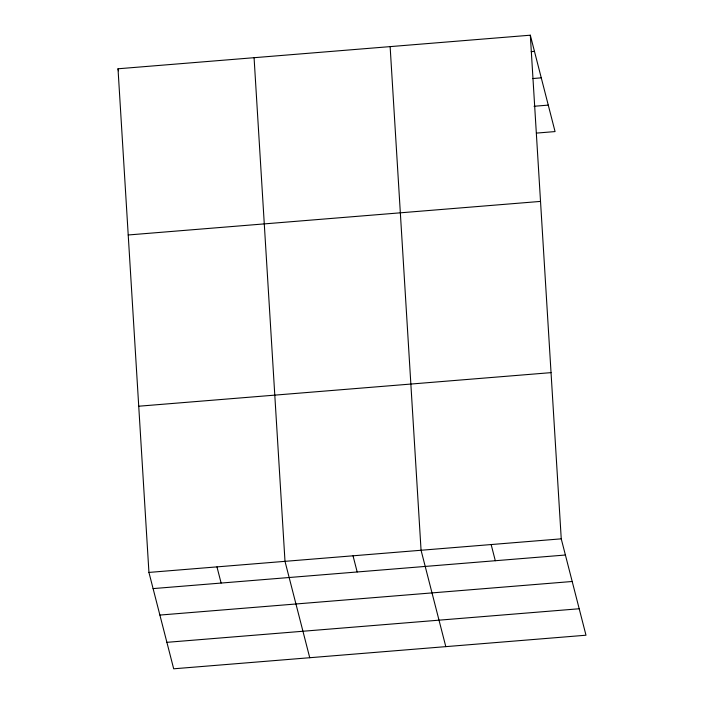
<?xml version="1.0" encoding="UTF-8"?>
<svg xmlns="http://www.w3.org/2000/svg" width="704" height="704" viewBox="0 0 704 704"><rect width="100%" height="100%" fill="white"/><g stroke="black" fill="none" stroke-linecap="round" stroke-linejoin="round"><path stroke-width="1.06" d="M530.314 35.2L561.246 538.842L585.992 635.219L173.686 668.8L148.94 572.422L118.008 68.781L530.314 35.2L555.06 131.578L536.448 133.1M531.186 51.647L534.468 51.374M532.506 78.558L541.262 77.845M534.028 106.278L548.266 105.116M128.216 234.978L540.522 201.406M138.732 406.217L551.038 372.636M148.94 572.422L561.246 538.842M153.094 588.597L565.4 555.016M159.887 615.067L572.194 581.486M166.892 642.33L579.19 608.758M491.154 544.553L495.308 560.727M445.808 646.642L421.062 550.255L390.13 46.614M353.03 555.799L357.183 571.974M309.742 657.721L284.997 561.334L254.074 57.693M118.008 68.781L118.527 70.796M216.964 566.878L221.118 583.053"/></g></svg>
